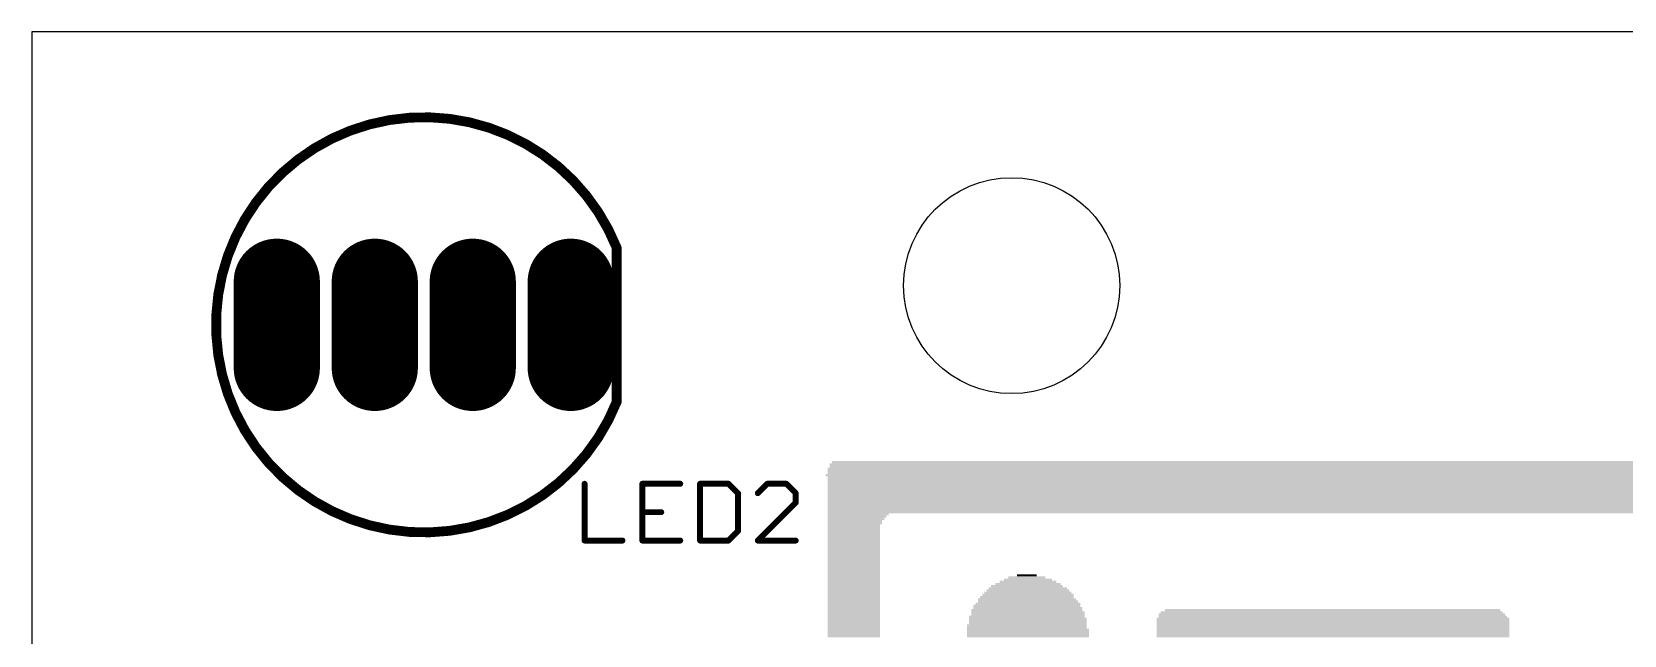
# Model space of a CAD drawing. Extents: x 0 to 49.2, y 3.8 to 49.5.
# Drawn here: x 0 to 20.64, y 41.7 to 49.52 of the extents above; entities that cross this region are included whole.
import ezdxf

# ---------------------------------------------------------------- set-up
doc = ezdxf.new("R2010")
doc.units = 0
for name, color, linetype in [('17', 82, 'CONTINUOUS'), ('20', 7, 'CONTINUOUS'), ('201', 7, 'CONTINUOUS'), ('21', 253, 'CONTINUOUS'), ('25', 253, 'CONTINUOUS')]:
    doc.layers.add(name, color=color, linetype=linetype)

# ---------------------------------------------------------------- blocks, each defined once
blk = doc.blocks.new('RECT')
blk.add_solid([(-0.5, -0.5), (0.5, -0.5), (-0.5, 0.5), (0.5, 0.5)])
blk = doc.blocks.new('LONGP100')
at = {"const_width": 1}
blk.add_lwpolyline([(-0.5, 0), (0.5, 0)], dxfattribs=at)
at = {"const_width": 0.5}
for points in [[(-0.5, 0.25, 1), (-0.5, -0.25)], [(0.5, -0.25, 1), (0.5, 0.25)]]:
    blk.add_lwpolyline(points, format="xyb", dxfattribs=at)

msp = doc.modelspace()

# ---------------------------------------------------------------- linework, layer by layer
at = {"layer": '20'}
for p, q in [((49.2, 49.52), (0, 49.52)), ((0, 49.52), (0, 3.81))]:
    msp.add_line(p, q, dxfattribs=at)
msp.add_circle((12.7, 46.228), 1.4, dxfattribs=at)
at = {"layer": '21'}
for points, const_width in [([(7.58, 46.72, 5.1926), (7.58, 44.72)], 0.127), ([(7.6117, 46.72, 1), (7.5483, 46.72)], 0.0635), ([(7.5505, 46.7082, 1), (7.6095, 46.7318)], 0.0635), ([(7.5483, 44.72, 1), (7.6117, 44.72)], 0.0635), ([(7.6095, 44.7082, 1), (7.5505, 44.7318)], 0.0635)]:
    msp.add_lwpolyline(points, format="xyb", dxfattribs=dict(at, const_width=const_width))
at = {"layer": '21', "const_width": 0.127}
msp.add_lwpolyline([(7.58, 44.72), (7.58, 46.72)], dxfattribs=at)
at = {"layer": '25', "const_width": 0.0762}
for points in [[(7.1643, 43.6591), (7.1643, 42.9219)], [(8.4042, 43.6591), (7.9127, 43.6591)], [(7.9127, 43.6591), (7.9127, 42.9219)], [(8.6612, 43.6591), (8.6612, 42.9219)], [(9.0298, 43.6591), (8.6612, 43.6591)], [(9.1526, 43.5362), (9.0298, 43.6591)], [(9.1526, 43.0447), (9.1526, 43.5362)], [(9.5324, 43.6591), (9.4096, 43.5362)], [(9.7782, 43.6591), (9.5324, 43.6591)], [(9.9011, 43.5362), (9.7782, 43.6591)], [(9.9011, 43.4133), (9.9011, 43.5362)], [(9.4096, 42.9219), (9.9011, 43.4133)], [(7.9127, 43.2905), (8.1585, 43.2905)], [(7.1643, 42.9219), (7.6558, 42.9219)], [(7.9127, 42.9219), (8.4042, 42.9219)], [(8.6612, 42.9219), (9.0298, 42.9219)], [(9.0298, 42.9219), (9.1526, 43.0447)], [(9.9011, 42.9219), (9.4096, 42.9219)]]:
    msp.add_lwpolyline(points, dxfattribs=at)
at = {"layer": '25', "const_width": 0.0381}
for points in [[(7.1834, 43.6591, 1), (7.1453, 43.6591)], [(7.9127, 43.6781, 1), (7.9127, 43.64)], [(7.9318, 43.6591, 1), (7.8937, 43.6591)], [(8.4042, 43.64, 1), (8.4042, 43.6781)], [(8.6802, 43.6591, 1), (8.6421, 43.6591)], [(8.6612, 43.6781, 1), (8.6612, 43.64)], [(9.0432, 43.6726, 1), (9.0163, 43.6456)], [(9.0298, 43.64, 1), (9.0298, 43.6781)], [(9.1717, 43.5362, 1), (9.1336, 43.5362)], [(9.1392, 43.5227, 1), (9.1661, 43.5497)], [(9.3961, 43.5497, 1), (9.423, 43.5227)], [(9.5324, 43.6781, 1), (9.5324, 43.64)], [(9.5459, 43.6456, 1), (9.519, 43.6726)], [(9.7917, 43.6726, 1), (9.7647, 43.6456)], [(9.7782, 43.64, 1), (9.7782, 43.6781)], [(9.9201, 43.5362, 1), (9.882, 43.5362)], [(9.8876, 43.5227, 1), (9.9145, 43.5497)], [(9.882, 43.4133, 1), (9.9201, 43.4133)], [(9.9145, 43.3999, 1), (9.8876, 43.4268)], [(7.9127, 43.3095, 1), (7.9127, 43.2714)], [(8.1585, 43.2714, 1), (8.1585, 43.3095)], [(7.1643, 42.9409, 1), (7.1643, 42.9028)], [(7.1453, 42.9219, 1), (7.1834, 42.9219)], [(7.6558, 42.9028, 1), (7.6558, 42.9409)], [(7.9127, 42.9409, 1), (7.9127, 42.9028)], [(7.8937, 42.9219, 1), (7.9318, 42.9219)], [(8.4042, 42.9028, 1), (8.4042, 42.9409)], [(8.6421, 42.9219, 1), (8.6802, 42.9219)], [(8.6612, 42.9409, 1), (8.6612, 42.9028)], [(9.0163, 42.9353, 1), (9.0432, 42.9084)], [(9.0298, 42.9028, 1), (9.0298, 42.9409)], [(9.1336, 43.0447, 1), (9.1717, 43.0447)], [(9.1661, 43.0313, 1), (9.1392, 43.0582)], [(9.4096, 42.9409, 1), (9.4096, 42.9028)], [(9.3961, 42.9353, 1), (9.423, 42.9084)], [(9.9011, 42.9028, 1), (9.9011, 42.9409)]]:
    msp.add_lwpolyline(points, format="xyb", dxfattribs=at)

# ---------------------------------------------------------------- block references
at = {"layer": '17', "xscale": 1.1176, "yscale": 1.1176, "rotation": 90}
for p in [(3.175, 45.72), (3.175, 45.72), (4.445, 45.72), (4.445, 45.72), (5.715, 45.72), (5.715, 45.72), (6.985, 45.72), (6.985, 45.72)]:
    msp.add_blockref('LONGP100', p, dxfattribs=at)
at = {"layer": '201'}
for p, xscale, yscale in [((24.6939, 43.7694), 28.8138, 0.0282), ((24.7079, 43.854), 28.7858, 0.0282), ((24.7079, 43.8258), 28.7858, 0.0282), ((24.7079, 43.7976), 28.7858, 0.0282), ((24.7079, 43.7412), 28.7858, 0.0282), ((24.6939, 43.9106), 28.702, 0.0282), ((24.7079, 43.8823), 28.7299, 0.0285), ((24.6939, 43.9388), 28.6461, 0.0282), ((24.7079, 43.713), 28.7858, 0.0282), ((24.7079, 43.6848), 28.7858, 0.0282), ((24.7079, 43.6566), 28.7858, 0.0282), ((24.7079, 43.6283), 28.7858, 0.0285), ((24.7079, 43.6), 28.7858, 0.0282), ((24.7079, 43.5718), 28.7858, 0.0282), ((24.7079, 43.5436), 28.7858, 0.0282), ((24.7079, 43.5154), 28.7858, 0.0282), ((24.7079, 43.4872), 28.7858, 0.0282), ((24.7079, 43.459), 28.7858, 0.0282), ((24.7079, 43.4308), 28.7858, 0.0282), ((24.7079, 43.4026), 28.7858, 0.0282), ((24.7079, 43.3743), 28.7858, 0.0285), ((24.7079, 43.346), 28.7858, 0.0282), ((10.7099, 43.2614), 0.7899, 0.0282), ((10.6959, 43.2332), 0.762, 0.0282), ((10.682, 43.205), 0.7341, 0.0282), ((10.668, 43.1768), 0.7061, 0.0282), ((10.668, 43.1486), 0.7061, 0.0282), ((10.654, 43.1203), 0.6782, 0.0285), ((24.7079, 43.3178), 28.7858, 0.0282), ((24.7079, 43.2896), 28.7858, 0.0282), ((10.654, 43.092), 0.6782, 0.0282), ((10.654, 43.0638), 0.6782, 0.0282), ((10.654, 43.0356), 0.6782, 0.0282), ((10.654, 43.0074), 0.6782, 0.0282), ((10.654, 42.9792), 0.6782, 0.0282), ((10.654, 42.951), 0.6782, 0.0282), ((10.654, 42.9228), 0.6782, 0.0282), ((10.654, 42.8946), 0.6782, 0.0282), ((10.654, 42.8663), 0.6782, 0.0285), ((10.654, 42.838), 0.6782, 0.0282), ((10.654, 42.8098), 0.6782, 0.0282), ((10.654, 42.7816), 0.6782, 0.0282), ((10.654, 42.7534), 0.6782, 0.0282), ((10.654, 42.7252), 0.6782, 0.0282), ((10.654, 42.697), 0.6782, 0.0282), ((10.654, 42.6688), 0.6782, 0.0282), ((10.654, 42.6406), 0.6782, 0.0282), ((10.654, 42.6123), 0.6782, 0.0285), ((10.654, 42.584), 0.6782, 0.0282), ((10.654, 42.5558), 0.6782, 0.0282), ((10.654, 42.5276), 0.6782, 0.0282), ((10.654, 42.4994), 0.6782, 0.0282), ((10.654, 42.4712), 0.6782, 0.0282), ((10.654, 42.443), 0.6782, 0.0282), ((10.654, 42.4148), 0.6782, 0.0282), ((10.654, 42.3866), 0.6782, 0.0282), ((10.654, 42.3583), 0.6782, 0.0285), ((10.654, 42.33), 0.6782, 0.0282), ((10.654, 42.3018), 0.6782, 0.0282), ((12.9108, 42.3018), 1.016, 0.0282), ((12.8969, 42.33), 0.9322, 0.0282), ((12.9121, 42.3583), 0.8458, 0.0285), ((12.9121, 42.3866), 0.7341, 0.0282), ((12.9108, 42.4148), 0.6198, 0.0282), ((12.8969, 42.443), 0.4801, 0.0282), ((12.8981, 42.4712), 0.254, 0.0282), ((10.654, 42.2736), 0.6782, 0.0282), ((10.654, 42.2454), 0.6782, 0.0282), ((10.654, 42.2172), 0.6782, 0.0282), ((10.654, 42.189), 0.6782, 0.0282), ((10.654, 42.1608), 0.6782, 0.0282), ((10.654, 42.1326), 0.6782, 0.0282), ((10.654, 42.1043), 0.6782, 0.0285), ((12.9121, 42.1043), 1.3538, 0.0285), ((12.8981, 42.1608), 1.27, 0.0282), ((12.9121, 42.1326), 1.2979, 0.0282), ((12.8981, 42.189), 1.2141, 0.0282), ((12.9121, 42.2172), 1.1862, 0.0282), ((12.9108, 42.2454), 1.1278, 0.0282), ((12.9108, 42.2736), 1.0719, 0.0282), ((10.654, 42.076), 0.6782, 0.0282), ((10.654, 42.0478), 0.6782, 0.0282), ((10.654, 42.0196), 0.6782, 0.0282), ((10.654, 41.9914), 0.6782, 0.0282), ((10.654, 41.9632), 0.6782, 0.0282), ((10.654, 41.935), 0.6782, 0.0282), ((10.654, 41.9068), 0.6782, 0.0282), ((12.9108, 41.9068), 1.524, 0.0282), ((12.8969, 41.935), 1.4961, 0.0282), ((12.8969, 42.0196), 1.4402, 0.0282), ((12.9108, 41.9914), 1.4681, 0.0282), ((12.9108, 41.9632), 1.4681, 0.0282), ((12.9108, 42.0478), 1.4122, 0.0282), ((12.8969, 42.076), 1.3843, 0.0282), ((16.8631, 41.9068), 4.572, 0.0282), ((16.8491, 41.9632), 4.4882, 0.0282), ((16.8631, 41.935), 4.5161, 0.0282), ((16.8478, 41.9914), 4.4298, 0.0282), ((16.8618, 42.0196), 4.3459, 0.0282), ((10.654, 41.8786), 0.6782, 0.0282), ((10.654, 41.8503), 0.6782, 0.0285), ((10.654, 41.822), 0.6782, 0.0282), ((10.654, 41.7938), 0.6782, 0.0282), ((10.654, 41.7656), 0.6782, 0.0282), ((10.654, 41.7374), 0.6782, 0.0282), ((10.654, 41.7092), 0.6782, 0.0282), ((10.654, 41.681), 0.6782, 0.0282), ((12.9108, 41.7656), 1.5799, 0.0282), ((12.9108, 41.7374), 1.5799, 0.0282), ((12.9108, 41.7092), 1.5799, 0.0282), ((12.9108, 41.681), 1.5799, 0.0282), ((12.8969, 41.822), 1.5519, 0.0282), ((12.8969, 41.7938), 1.5519, 0.0282), ((12.9108, 41.8786), 1.524, 0.0282), ((12.9108, 41.8503), 1.524, 0.0285), ((16.8631, 41.8786), 4.572, 0.0282), ((16.8631, 41.8503), 4.572, 0.0285), ((16.8631, 41.822), 4.572, 0.0282), ((16.8631, 41.7938), 4.572, 0.0282), ((16.8631, 41.7656), 4.572, 0.0282), ((16.8631, 41.7374), 4.572, 0.0282), ((16.8631, 41.7092), 4.572, 0.0282), ((16.8631, 41.681), 4.572, 0.0282)]:
    msp.add_blockref('RECT', p, dxfattribs=dict(at, xscale=xscale, yscale=yscale))

doc.saveas('drawing.dxf')
